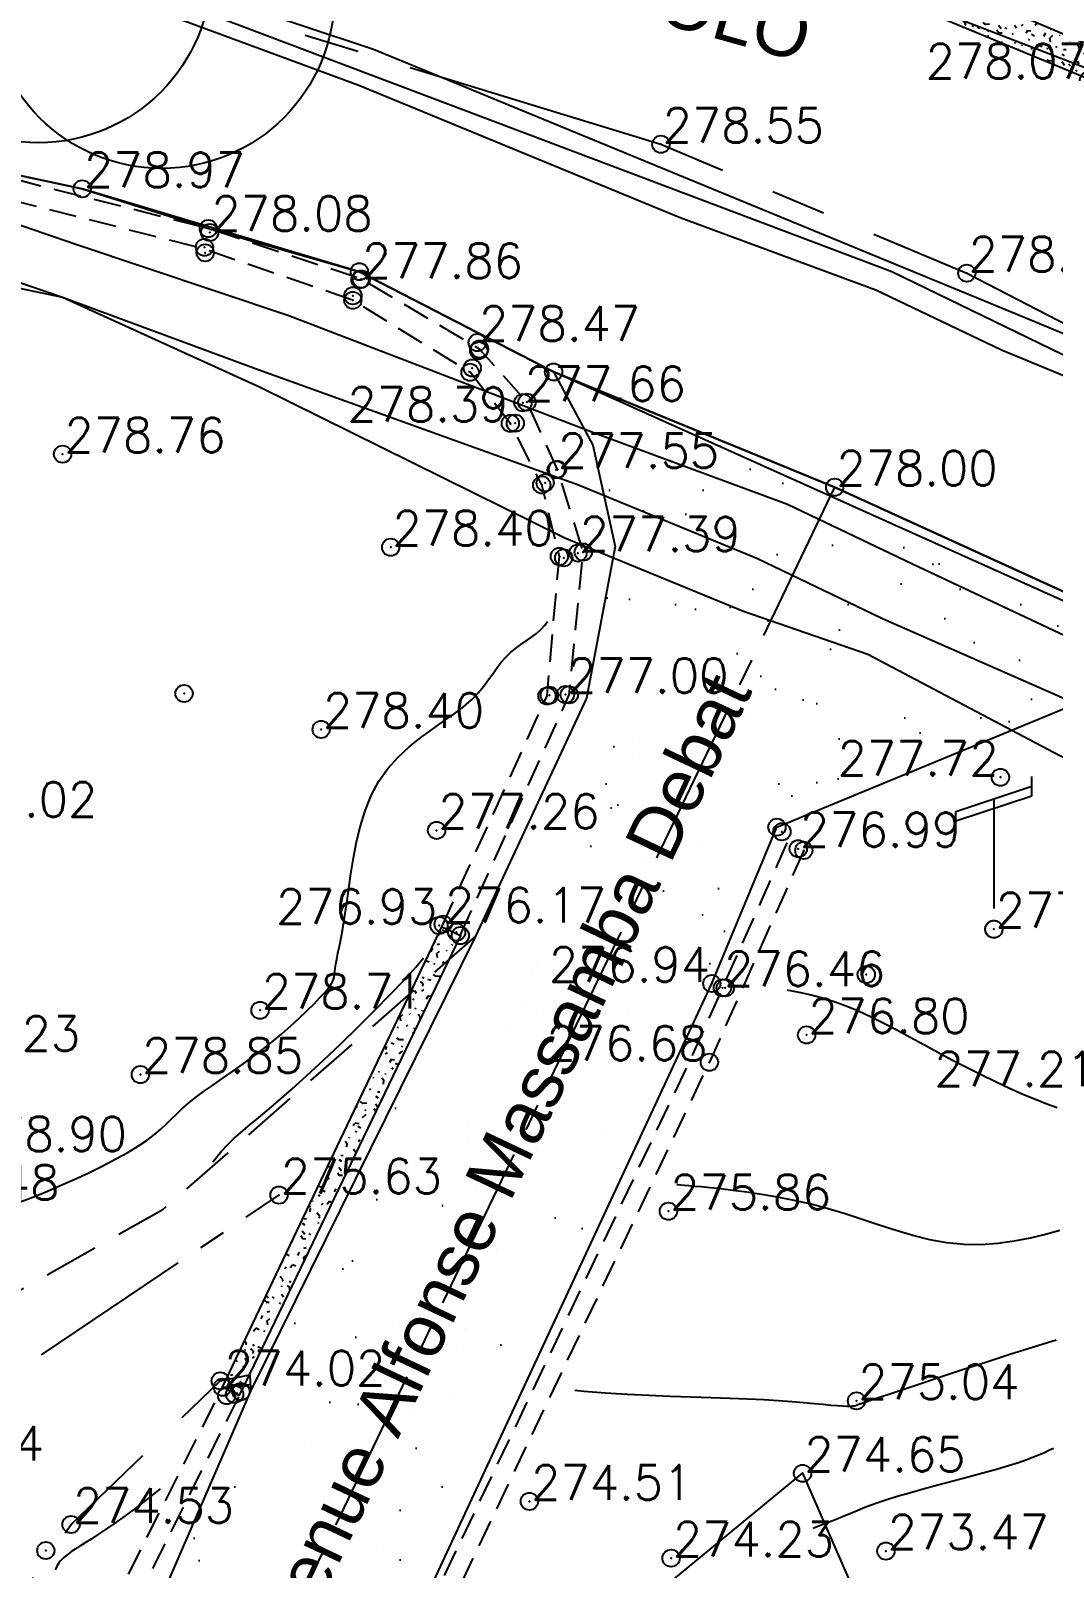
# Model space of a CAD drawing. Header units: millimetres. Extents: x 524954 to 526204, y 9523489 to 9524010.
# Drawn here: x 525200.09 to 525229.69, y 9523724.04 to 9523768.55 of the extents above; entities that cross this region are included whole.
import ezdxf
from ezdxf.enums import TextEntityAlignment as Align

# ---------------------------------------------------------------- set-up
doc = ezdxf.new("R2010")
doc.units = ezdxf.units.MM
doc.header["$PDMODE"] = 32
doc.header["$PDSIZE"] = 0.5
doc.linetypes.add('AXES2', pattern=[28.575, 19.05, -3.175, 3.175, -3.175])
doc.linetypes.add('CACHE2', pattern=[4.7625, 3.175, -1.5875])
for name, color, linetype in [('Axe_Piste', 3, 'AXES2'), ('Axe_Route_Existante', 1, 'AXES2'), ('Bord_Route_Existante', 6, 'Continuous'), ('Borde_Piste', 7, 'CACHE2'), ('Caniveau', 5, 'CACHE2'), ('Cloture', 7, 'Continuous'), ('CN_01_00', 3, 'Continuous'), ('CN_02_00', 4, 'Continuous'), ('CN_05_00', 6, 'Continuous'), ('PLUME_1', 7, 'Continuous'), ('PLUME_3', 4, 'Continuous'), ('PLUME_4', 3, 'Continuous'), ('PLUME_5', 6, 'Continuous'), ('PLUME_6', 2, 'Continuous'), ('Réseau_Electrique', 1, 'CACHE2'), ('TopoAlt', 3, 'Continuous'), ('TOPOJIS', 7, 'Continuous'), ('Toponomie', 7, 'CACHE2')]:
    doc.layers.add(name, color=color, linetype=linetype)
doc.layers.add('Bord_Route_Existante_POLY3D', color=6, linetype='Continuous', plot=False)
doc.styles.add('Simplex 1.0', font='Simplex.shx', dxfattribs={"width": 0.99, "height": 1})
doc.styles.get("Standard").update_dxf_attribs({"font": 'arial.ttf'})
doc.linetypes.add('LIMITE1', pattern='A,6.35,-2.54,[133,ltypeshp.shx,S=2.54,R=0,X=-2.54,Y=0],-2.54,25.4', length=36.83)
pattern_1 = [(124.29004622, (1.014315, 0.277555), (-15.293218087377, 22.30173716473923), [0.0905085, -31.69392165]), (176.565051177, (0.2734, 1.4903), (-1.448888739435, -0.388228567652), [0.094695, -4.64872149026]), (121.927513064, (0.17885, 1.496014), (-10.8425263371845, 17.28263934204195), [0.10269, -35.95975584045]), (126.250505507, (0.631744, 0.169275), (-4.8389203171242, 6.4679865618761), [0.1297425, -28.8400693737]), (43.4429286244, (0.21172, 0.96068), (13.6084047277852, 12.96384668075138), [0.11664, -40.82539219185]), (98.6598082541, (0.22912, 0.84592), (-0.3882285676543, 1.448888739434), [0.11607, -13.4670077072]), (43.0724869359, (0.83904, 1.70824), (16.1179536390994, 15.18919255559585), [0.0726255, -25.4273745]), (84.4439547804, (1.2538, 0.40807), (0.2842030364745, 4.7348947859612), [0.07305, -12.74295561798]), (137.905242923, (1.256676, 0.479656), (-4.0624631818282, 3.57020908299136), [0.086475, -30.28621009695]), (150, (1.2926, 0.6264), (-1.44888873943, -0.38822856765), [0.0544155, -2.06690484356]), (171.250505507, (1.131025, 1.543215), (-25.89981980446587, 3.93056409362894), [0.116805, -40.85269585125]), (60, (0.9734, 1.4876), (-0.38822856765, 1.44888873943), [0.084633, -2.03668734356]), (63.3664606634, (1.04099, 1.2846), (7.0363926348268, 14.3087098890701), [0.05142, -18.0109718682]), (49.6951535312, (1.11781, 1.03094), (11.7712874207194, 14.02450685250895), [0.067575, -23.6495074512]), (143.290163192, (0.422714, 1.609965), (-7.7366977959753, 5.69152942658283), [0.06918, -36.2419753107]), (87.2553283749, (0.785944, 0.848996), (1.60119268767716, 34.5931522410971), [0.11217, -39.2610442452]), (130.346175942, (0.79134, 0.96101), (-2.2253458747472, 2.50954891121583), [0.08988, -31.4458140624]), (130.016893478, (1.06139, 0.69732), (-2.2253458747352, 2.5095489112154), [0.13194, -24.6974780358]), (56.1859251657, (1.03597, 0.65945), (1.060660171784, 1.837117307093), [0.045405, -15.89981371905]), (78.434948823, (1.0232, 0.49226), (-0.388228567653, 1.448888739434), [0.0286695, -3.32543246625]), (146.185925166, (0.63713, 0.44636), (-1.8371173070985, 1.0606601717743), [0.090855, -15.85436371905]), (174.44395478, (0.67993, 0.61705), (-4.7348947859592, 0.2842030365075), [0.073053, -12.74295261798]), (34.7988763545, (0.392334, 0.69927), (14.38486186310108, 10.06606920187948), [0.050085, -39.8059057668]), (131.565051177, (0.5082, 1.0268), (-1.837117307086, 1.060660171782), [0.0286695, -3.32543246625]), (60, (0.6443, 1.196), (-0.38822856765, 1.44888873943), [0.0362775, -2.08504284356]), (71.309932474, (0.8487, 1.12684), (0.672431604126, 3.28600604652), [0.0308685, -5.3774584132]), (146.185925166, (0.60991, 1.45669), (-1.8371173070985, 1.0606601717743), [0.045465, -15.89975371905]), (15, (0.216, 1.2225), (-0.38822856765, 1.44888873943), [0.075, -1.425]), (161.309932474, (0.03296, 0.1739), (-3.28600604652, 0.672431604126), [0.092355, -5.3159719132]), (158.130102354, (-0.01632, 0.7048), (-5.123123353604, 1.73309177592), [0.106836, -7.393164]), (51.3843518158, (-0.178414, 0.66585), (4.63086925477394, 5.8995804889095), [0.1008255, -35.3004456636]), (151.73570459, (-0.18076, 0.988105), (-29.0056483458238, 15.52167400838734), [0.099864, -34.91798859]), (40.7099537808, (-0.21255, 1.33803), (2.5095489112126, 2.2253458747396), [0.13764, -44.81233219125]), (142.405356631, (0.18647, 0.29455), (-19.53585877371486, 14.9532679362278), [0.0915, -32.0099018385]), (60, (0.2564, 0.0833), (-0.38822856765, 1.44888873943), [0.0423165, -2.07900384355]), (168.434948823, (0.15775, 0.6497), (-1.448888739433, -0.388228567656), [0.0381525, -3.31594946625]), (182.471192291, (0.30467, 0.29967), (-7.632672264823, -0.492254098855), [0.11832, -13.71099668593]), (60, (0.0374, 1.0194), (-0.38822856765, 1.44888873943), [0.1060665, -2.01525384356])]

# ---------------------------------------------------------------- blocks, each defined once
blk = doc.blocks.new('TCPOINT M')
at = {"color": 0}
blk.add_point((0, 0), dxfattribs=at)
at = {"layer": 'TopoAlt', "style": 'Simplex 1.0', "width": 0.99}
blk.add_attdef('ALT', (0.15, 0.15), '', height=1, dxfattribs=at)
blk = doc.blocks.new('e004')
at = {"color": 0}
blk.add_line((0, 3.777478), (0, 0.25), dxfattribs=at)
for points in [[(-1.096503, 3.137365), (-1.096503, 3.412949), (1.096503, 4.142007), (1.096503, 4.417591)], [(-1.096503, 2.861781), (-1.096503, 3.137365), (1.096503, 3.866423), (1.096503, 4.142007)]]:
    blk.add_lwpolyline(points, dxfattribs=at)
blk.add_circle((0, 0), 0.25, dxfattribs=at)

msp = doc.modelspace()

# ---------------------------------------------------------------- hatches: boundary and pattern name
at = {"layer": 'Bord_Route_Existante'}
h = msp.add_hatch(dxfattribs=at)
h.set_pattern_fill('ALEA', color=8, scale=0.5, style=0)
h.set_pattern_definition([(312, (0.5, 0), (5.8688856024, 1.247470143), [0, -3.75]), (67, (-0.25, 0.433), (-5.9552769074, -0.7312160615), [0, -6.25]), (153, (-0.25, 0.433), (0.3140157387, -5.991777206), [0, -5]), (180, (-0.25, -0.433), (3, -5.19615242), [0, -5]), (74, (-2, 0), (-5.821774355, -1.4515313743), [0, -5]), (286, (-2, 0), (5.821774355, -1.4515313743), [0, -5]), (52, (1, -1.732), (-5.9416084103, 0.835038604), [0, -6.25]), (300, (1, 1.732), (5.9999999977, -1.4e-09), [0, -5]), (175, (1, 1.732), (2.5357095707, -5.4378467195), [0, -5]), (114, (0.25, 1.299), (-5.9671313697, 0.6271707807), [0, -2.5]), (248, (0.25, -1.299), (3.6939688494, -4.7280645206), [0, -3.1])])
h.paths.add_polyline_path([(525206.458, 9523729.169), (525202.714, 9523720.535), (525199.802, 9523714.653), (525196.267, 9523706.744), (525203.431, 9523703.543), (525203.876, 9523705.398), (525204.915, 9523708.694), (525208.962, 9523717.669), (525219.81, 9523740.971), (525221.696, 9523745.496), (525233.613, 9523750.417), (525215.23, 9523758.673), (525216.362, 9523756.555), (525217.008, 9523753.625), (525216.18, 9523749.234), (525212.973, 9523742.341)])
at = {"layer": 'Caniveau', "linetype": 'ByBlock', "ltscale": 0.25}
h = msp.add_hatch(dxfattribs=at)
h.set_pattern_fill('HAIE', color=256, scale=1.5, angle=15, style=0)
h.set_pattern_definition(pattern_1)
h.paths.add_polyline_path([(525221.969, 9523771.863), (525232.243, 9523767.51), (525237.635, 9523764.809), (525237.194, 9523764.043), (525231.929, 9523766.65), (525221.578, 9523770.941)])
h = msp.add_hatch(dxfattribs=at)
h.set_pattern_fill('HAIE', color=256, scale=1.5, angle=15, style=0)
h.set_pattern_definition(pattern_1)
h.paths.add_polyline_path([(525205.643, 9523729.284), (525211.995, 9523742.614), (525212.53, 9523742.359), (525206.18, 9523729.16), (525206.121, 9523729.044)])

# ---------------------------------------------------------------- linework, layer by layer
at = {"layer": 'Axe_Piste', "ltscale": 0.25, "flags": 128}
for points in [[(525223.366, 9523755.337), (525205.865, 9523718.944), (525201.811, 9523709.035), (525199.485, 9523702.914), (525197.326, 9523695.207), (525197.178, 9523686.133), (525198.69, 9523677.843)], [(525066.696, 9523724.397), (525085.951, 9523722.773), (525106.549, 9523720.679), (525125.937, 9523721.609), (525145.104, 9523722.079), (525164.844, 9523721.17), (525176.151, 9523721.612), (525180.37, 9523722.005), (525195.763, 9523727.11), (525207.279, 9523734.847)]]:
    msp.add_lwpolyline(points, dxfattribs=at)
at = {"layer": 'Axe_Route_Existante', "ltscale": 0.5, "flags": 128}
msp.add_lwpolyline([(524973.101, 9523802.49), (525007.26, 9523792.779), (525027.54, 9523787.364), (525056.127, 9523779.755), (525082.674, 9523773.102), (525107.546, 9523770.048), (525120.684, 9523770.139), (525151.777, 9523772.648), (525176.899, 9523773.894), (525199.324, 9523771.095), (525218.337, 9523765.264), (525227.192, 9523761.534), (525233.843, 9523758.094), (525246.468, 9523751.167), (525256.506, 9523745.531), (525267.014, 9523739.694), (525277.691, 9523733.704), (525288.849, 9523727.299), (525294.632, 9523724.022), (525301.927, 9523719.966), (525310.691, 9523715.333), (525328.32, 9523705.784), (525328.32, 9523705.784), (525337.316, 9523700.691), (525351.138, 9523692.703), (525363.696, 9523685.45), (525368.801, 9523682.627), (525375.475, 9523679.109), (525390.225, 9523670.468), (525400.9, 9523665.019), (525419.619, 9523658.456), (525435.368, 9523656.046), (525454.334, 9523656.625), (525476.288, 9523660.734), (525488.784, 9523664.768), (525501.859, 9523668.012), (525521.809, 9523675.315), (525541.116, 9523687.802), (525552.62, 9523697.708), (525562.351, 9523710.18), (525568.681, 9523722.572), (525575.059, 9523738.704), (525576.995, 9523751.051), (525577.798, 9523776.069), (525576.166, 9523799.52), (525574.181, 9523815.429), (525572.049, 9523834.204), (525569.92, 9523851.041), (525567.326, 9523868.19), (525565.579, 9523885.379), (525563.689, 9523903.219), (525561.356, 9523920.701), (525558.839, 9523938.161)], dxfattribs=at)
at = {"layer": 'Bord_Route_Existante', "flags": 128}
msp.add_lwpolyline([(525286.283, 9523724.592), (525277.74, 9523728.73), (525253.667, 9523741.25), (525253.096, 9523741.492), (525244.526, 9523744.675), (525233.71, 9523750.617), (525223.366, 9523755.337), (525215.23, 9523758.673), (525209.606, 9523761.576), (525201.582, 9523763.975), (525193.808, 9523765.63), (525185.186, 9523766.761), (525176.444, 9523767.315)], dxfattribs=at)
msp.add_lwpolyline([(525206.458, 9523729.169), (525202.714, 9523720.535), (525199.802, 9523714.653), (525196.267, 9523706.744), (525203.431, 9523703.543), (525203.876, 9523705.398), (525204.915, 9523708.694), (525208.962, 9523717.669), (525219.81, 9523740.971), (525221.696, 9523745.496), (525233.613, 9523750.417), (525215.23, 9523758.673), (525216.362, 9523756.555), (525217.008, 9523753.625), (525216.18, 9523749.234), (525212.973, 9523742.341)], close=True, dxfattribs=at)
at = {"layer": 'Bord_Route_Existante_POLY3D'}
msp.add_polyline3d([(525125.167, 9523764.211, 281.6), (525144.506, 9523765.617, 280.96), (525155.934, 9523766.66, 280.57), (525166.063, 9523767.401, 280.21), (525176.444, 9523767.315, 279.84), (525180.8, 9523767.044, 279.62), (525185.186, 9523766.761, 279.51), (525193.808, 9523765.63, 279.25), (525201.582, 9523763.975, 278.97), (525205.234, 9523762.825, 278.77), (525209.606, 9523761.576, 278.65), (525215.23, 9523758.673, 278.32), (525223.366, 9523755.337, 278), (525233.71, 9523750.617, 277.72), (525244.526, 9523744.675, 277.44), (525253.096, 9523741.492, 277.25), (525253.667, 9523741.25, 277.24), (525277.74, 9523728.73, 276.85), (525286.283, 9523724.592, 276.77)], dxfattribs=at)
msp.add_polyline3d([(525206.458, 9523729.169, 0), (525202.714, 9523720.535, 272.86), (525199.802, 9523714.653, 271.79), (525198.024, 9523710.625, 271.22), (525196.267, 9523706.744, 0), (525203.431, 9523703.543, 0), (525203.876, 9523705.398, 270.94), (525204.915, 9523708.694, 271.29), (525208.962, 9523717.669, 272.8), (525219.81, 9523740.971, 276.94), (525221.696, 9523745.496, 277.25), (525233.613, 9523750.417, 277.8), (525215.23, 9523758.673, 278.32), (525216.362, 9523756.555, 0), (525217.008, 9523753.625, 0), (525216.18, 9523749.234, 0), (525212.973, 9523742.341, 0)], close=True, dxfattribs=at)
at = {"layer": 'Borde_Piste', "ltscale": 0.5, "flags": 128}
for points in [[(525212.973, 9523742.341), (525203.898, 9523734.41), (525194.217, 9523728.943), (525187.982, 9523726.885), (525179.245, 9523725.54), (525165.092, 9523724.478), (525145.1, 9523724.771), (525125.872, 9523724.052), (525107.126, 9523723.919), (525086.665, 9523725.819), (525067.313, 9523726.621)], [(525205.578, 9523729.469), (525206.434, 9523729.645), (525206.454, 9523729.252)]]:
    msp.add_lwpolyline(points, dxfattribs=at)
at = {"layer": 'Borde_Piste', "flags": 128}
msp.add_lwpolyline([(525186.227, 9523700.694), (525189.027, 9523705.074), (525191.599, 9523709.765), (525194.644, 9523714.938), (525197.803, 9523720.458), (525201.261, 9523725.312), (525205.578, 9523729.469)], dxfattribs=at)
at = {"layer": 'Caniveau', "ltscale": 0.25, "flags": 128}
for points in [[(525212.523, 9523742.362), (525215.682, 9523749.328), (525216.089, 9523753.459), (525215.342, 9523755.852), (525214.458, 9523757.799), (525213.085, 9523759.336), (525209.663, 9523761.362), (525205.234, 9523762.825), (525198.525, 9523764.528), (525180.8, 9523767.044), (525180.8, 9523767.044), (525161.56, 9523766.927), (525152.174, 9523766.206), (525142.387, 9523765.292), (525123.561, 9523764.031), (525123.01, 9523764), (525096.766, 9523764.91), (525078.02, 9523767.878), (525060.334, 9523772.269), (525053.844, 9523774.11), (525040.68, 9523777.734), (525026.599, 9523781.449), (525022.238, 9523782.572), (525005.16, 9523787.075), (524971.887, 9523797.649)], [(525211.995, 9523742.614), (525215.039, 9523749.294), (525215.396, 9523753.333), (525214.887, 9523755.405), (525213.976, 9523757.187), (525212.811, 9523758.664), (525209.418, 9523760.747), (525205.065, 9523762.245), (525198.408, 9523763.935), (525180.739, 9523766.443), (525180.739, 9523766.443), (525161.591, 9523766.325), (525152.225, 9523765.605), (525142.435, 9523764.691), (525123.599, 9523763.429), (525123.017, 9523763.396), (525096.708, 9523764.308), (525077.9, 9523767.286), (525060.179, 9523771.686), (525053.682, 9523773.529), (525040.523, 9523777.152), (525026.447, 9523780.866), (525022.086, 9523781.988), (525004.992, 9523786.496), (524971.704, 9523797.075)], [(525221.986, 9523745.041), (525219.255, 9523738.914), (525208.931, 9523717.27), (525203.944, 9523705.52), (525202.828, 9523698.319), (525203.581, 9523689.156), (525204.373, 9523684.961), (525205.034, 9523683.01)], [(525222.473, 9523744.824), (525219.739, 9523738.691), (525209.417, 9523717.051), (525204.461, 9523705.373), (525203.364, 9523698.3), (525204.11, 9523689.228), (525204.897, 9523685.06), (525205.516, 9523683.168)], [(525188.188, 9523682.701), (525190.531, 9523696.537), (525194.432, 9523704.847), (525199.102, 9523714.934), (525201.933, 9523721.899), (525205.634, 9523729.266)], [(525206.103, 9523729.007), (525202.386, 9523721.584), (525199.802, 9523714.653), (525195.15, 9523704.594), (525191.357, 9523696.2), (525188.824, 9523682.262)]]:
    msp.add_lwpolyline(points, dxfattribs=at)
at = {"layer": 'Caniveau', "linetype": 'ByBlock', "ltscale": 0.25, "flags": 128}
msp.add_lwpolyline([(525221.969, 9523771.863), (525232.243, 9523767.51), (525237.635, 9523764.809), (525237.194, 9523764.043), (525231.929, 9523766.65), (525221.578, 9523770.941)], close=True, dxfattribs=at)
msp.add_lwpolyline([(525205.643, 9523729.284), (525211.995, 9523742.614), (525212.53, 9523742.359), (525206.18, 9523729.16), (525206.121, 9523729.044), (525205.643, 9523729.284)], dxfattribs=at)
at = {"layer": 'Cloture', "linetype": 'LIMITE1', "ltscale": 0.1, "flags": 128}
msp.add_lwpolyline([(525214.892, 9523697.749), (525206.84, 9523702.347), (525207.543, 9523706.164), (525210.801, 9523716.757), (525212.086, 9523718.273), (525222.437, 9523726.793), (525228.28, 9523713.414)], dxfattribs=at)
at = {"layer": 'CN_01_00', "elevation": 277, "flags": 128}
for points in [[(525205.367, 9523735.806), (525205.448, 9523735.913), (525205.614, 9523736.115), (525205.784, 9523736.3), (525205.965, 9523736.474), (525206.163, 9523736.65), (525206.385, 9523736.837), (525206.638, 9523737.046), (525206.929, 9523737.287), (525207.263, 9523737.572), (525207.649, 9523737.91), (525208.087, 9523738.308), (525208.565, 9523738.753), (525209.065, 9523739.228), (525209.567, 9523739.715), (525210.054, 9523740.198), (525210.508, 9523740.659), (525210.911, 9523741.082), (525211.244, 9523741.449), (525211.466, 9523741.713)], [(525221.995, 9523740.784), (525222.079, 9523740.77), (525222.374, 9523740.713), (525222.686, 9523740.642), (525223.013, 9523740.556), (525223.353, 9523740.451), (525223.702, 9523740.325), (525224.058, 9523740.177), (525224.421, 9523740.009), (525224.791, 9523739.825), (525225.169, 9523739.626), (525225.554, 9523739.417), (525225.948, 9523739.202), (525226.35, 9523738.982), (525226.762, 9523738.762), (525227.182, 9523738.545), (525227.604, 9523738.334), (525228.022, 9523738.133), (525228.429, 9523737.944), (525228.818, 9523737.772), (525229.182, 9523737.619), (525229.513, 9523737.489), (525229.806, 9523737.385)]]:
    msp.add_lwpolyline(points, dxfattribs=at)
at = {"layer": 'CN_02_00', "flags": 128}
for points, elevation in [([(525199.725, 9523734.628), (525200.106, 9523734.772), (525200.51, 9523734.933), (525200.928, 9523735.111), (525201.352, 9523735.299), (525201.77, 9523735.495), (525202.175, 9523735.694), (525202.556, 9523735.892), (525202.904, 9523736.084), (525203.208, 9523736.268), (525203.464, 9523736.44), (525203.677, 9523736.602), (525203.858, 9523736.756), (525204.018, 9523736.905), (525204.168, 9523737.052), (525204.317, 9523737.199), (525204.475, 9523737.349), (525204.655, 9523737.505), (525204.862, 9523737.668), (525205.096, 9523737.841), (525205.352, 9523738.021), (525205.624, 9523738.21), (525205.909, 9523738.408), (525206.202, 9523738.614), (525206.497, 9523738.828), (525206.791, 9523739.05), (525207.079, 9523739.28), (525207.357, 9523739.513), (525207.622, 9523739.745), (525207.868, 9523739.971), (525208.094, 9523740.186), (525208.294, 9523740.384), (525208.466, 9523740.563), (525208.605, 9523740.715), (525208.709, 9523740.839), (525208.782, 9523740.94), (525208.831, 9523741.023), (525208.86, 9523741.096), (525208.876, 9523741.165), (525208.885, 9523741.236), (525208.892, 9523741.317), (525208.903, 9523741.414), (525208.923, 9523741.532), (525208.951, 9523741.676), (525208.987, 9523741.848), (525209.029, 9523742.052), (525209.076, 9523742.29), (525209.127, 9523742.566), (525209.18, 9523742.883), (525209.234, 9523743.243), (525209.29, 9523743.647), (525209.352, 9523744.087), (525209.425, 9523744.55), (525209.515, 9523745.026), (525209.629, 9523745.503), (525209.773, 9523745.969), (525209.95, 9523746.414), (525210.169, 9523746.826), (525210.431, 9523747.195), (525210.729, 9523747.526), (525211.05, 9523747.823), (525211.384, 9523748.091), (525211.719, 9523748.336), (525212.045, 9523748.562), (525212.348, 9523748.776), (525212.619, 9523748.983), (525212.85, 9523749.187), (525213.043, 9523749.387), (525213.207, 9523749.581), (525213.349, 9523749.769), (525213.476, 9523749.948), (525213.596, 9523750.118), (525213.715, 9523750.275), (525213.842, 9523750.42), (525213.981, 9523750.55), (525214.129, 9523750.669), (525214.284, 9523750.781), (525214.439, 9523750.888), (525214.59, 9523750.994), (525214.733, 9523751.104), (525214.864, 9523751.219), (525214.978, 9523751.345), (525215.05, 9523751.45)], 278), ([(525229.889, 9523733.824), (525229.472, 9523733.71), (525229.029, 9523733.604), (525228.565, 9523733.512), (525228.086, 9523733.445), (525227.597, 9523733.409), (525227.105, 9523733.413), (525226.613, 9523733.464), (525226.123, 9523733.554), (525225.634, 9523733.675), (525225.145, 9523733.819), (525224.656, 9523733.978), (525224.166, 9523734.141), (525223.674, 9523734.302), (525223.179, 9523734.451), (525222.683, 9523734.581), (525222.192, 9523734.693), (525221.713, 9523734.787), (525221.253, 9523734.866), (525220.821, 9523734.931), (525220.423, 9523734.983), (525220.067, 9523735.024), (525219.761, 9523735.057), (525219.51, 9523735.081), (525219.308, 9523735.099), (525219.146, 9523735.113), (525219.017, 9523735.125), (525218.911, 9523735.135), (525218.82, 9523735.146), (525218.8, 9523735.15)], 276), ([(525229.699, 9523727.508), (525229.571, 9523727.449), (525229.439, 9523727.388), (525229.294, 9523727.325), (525229.127, 9523727.256), (525228.928, 9523727.182), (525228.688, 9523727.1), (525228.397, 9523727.009), (525228.05, 9523726.908), (525227.658, 9523726.799), (525227.235, 9523726.684), (525226.796, 9523726.567), (525226.356, 9523726.449), (525225.93, 9523726.333), (525225.531, 9523726.223), (525225.175, 9523726.12), (525224.873, 9523726.026), (525224.615, 9523725.94), (525224.392, 9523725.859), (525224.19, 9523725.781), (525223.997, 9523725.702), (525223.802, 9523725.62), (525223.593, 9523725.533), (525223.357, 9523725.437), (525223.086, 9523725.331), (525222.787, 9523725.214), (525222.743, 9523725.197)], 274), ([(525203.837, 9523726.339), (525203.792, 9523726.302), (525203.467, 9523726.042), (525203.14, 9523725.793), (525202.821, 9523725.56), (525202.522, 9523725.349), (525202.252, 9523725.163), (525202.022, 9523725.008), (525201.839, 9523724.887), (525201.698, 9523724.796), (525201.593, 9523724.73), (525201.515, 9523724.682), (525201.458, 9523724.648), (525201.413, 9523724.622), (525201.375, 9523724.599), (525201.334, 9523724.573), (525201.285, 9523724.54), (525201.23, 9523724.5), (525201.171, 9523724.454), (525201.11, 9523724.405), (525201.05, 9523724.354), (525200.995, 9523724.301), (525200.945, 9523724.25), (525200.905, 9523724.2), (525200.875, 9523724.154), (525200.851, 9523724.107), (525200.828, 9523724.058), (525200.8, 9523724.001)], 274)]:
    msp.add_lwpolyline(points, dxfattribs=dict(at, elevation=elevation))
at = {"layer": 'CN_05_00', "elevation": 275, "flags": 128}
msp.add_lwpolyline([(525229.782, 9523730.651), (525229.124, 9523730.446), (525228.437, 9523730.228), (525227.745, 9523730.005), (525227.069, 9523729.784), (525226.433, 9523729.574), (525225.86, 9523729.384), (525225.373, 9523729.222), (525224.988, 9523729.093), (525224.698, 9523728.996), (525224.488, 9523728.926), (525224.345, 9523728.877), (525224.256, 9523728.847), (525224.205, 9523728.83), (525224.18, 9523728.822), (525224.167, 9523728.817), (525224.154, 9523728.814), (525224.138, 9523728.809), (525224.121, 9523728.804), (525224.102, 9523728.799), (525224.082, 9523728.792), (525224.061, 9523728.785), (525224.04, 9523728.778), (525224.018, 9523728.769), (525223.995, 9523728.759), (525223.967, 9523728.75), (525223.93, 9523728.741), (525223.88, 9523728.734), (525223.81, 9523728.73), (525223.718, 9523728.73), (525223.599, 9523728.734), (525223.447, 9523728.744), (525223.26, 9523728.76), (525223.035, 9523728.781), (525222.771, 9523728.806), (525222.469, 9523728.834), (525222.126, 9523728.863), (525221.742, 9523728.891), (525221.316, 9523728.918), (525220.847, 9523728.942), (525220.336, 9523728.962), (525219.788, 9523728.981), (525219.21, 9523728.999), (525218.608, 9523729.019), (525217.99, 9523729.043), (525217.362, 9523729.073), (525216.732, 9523729.112), (525216.105, 9523729.16), (525215.84, 9523729.186)], dxfattribs=at)
at = {"layer": 'PLUME_1'}
msp.add_lwpolyline([(525200.32, 9523770.31), (525203.883, 9523769.567), (525225.021, 9523761.585), (525244.771, 9523751.997), (525251.046, 9523748.445), (525396.484, 9523665.312), (525416.271, 9523655.226), (525436.946, 9523646.708), (525458.473, 9523640.258), (525480.389, 9523635.341)], dxfattribs=at)
for centre in [(525200.32, 9523770.31), (525203.883, 9523769.567)]:
    msp.add_circle(centre, 5, dxfattribs=at)
at = {"layer": 'PLUME_3'}
for points in [[(525350.916, 9523692.066), (525342.038, 9523696.932), (525333.659, 9523701.835), (525324.781, 9523706.702), (525315.867, 9523712.067), (525307.487, 9523716.97), (525298.61, 9523721.837), (525290.23, 9523726.74), (525281.353, 9523731.606), (525272.475, 9523736.473), (525264.059, 9523741.875), (525255.181, 9523746.741), (525251.509, 9523748.98), (525246.802, 9523751.644), (525237.961, 9523756.012), (525231.722, 9523759.066), (525228.621, 9523760.344), (525219.317, 9523764.177), (525211.047, 9523767.584), (525210.013, 9523768.009), (525203.847, 9523770.066), (525200.284, 9523770.809)], [(525200.356, 9523769.811), (525203.92, 9523769.069), (525209.587, 9523766.976), (525218.891, 9523763.143), (525224.558, 9523761.05), (525228.195, 9523759.31), (525237.498, 9523755.477), (525244.807, 9523751.499), (525246.376, 9523750.61), (525251.083, 9523747.946), (525254.755, 9523745.707), (525263.633, 9523740.841), (525272.012, 9523735.938), (525280.89, 9523731.071), (525289.306, 9523725.67), (525298.184, 9523720.803), (525307.062, 9523715.936), (525315.441, 9523711.033), (525324.319, 9523706.167), (525332.698, 9523701.264), (525341.612, 9523695.898), (525350.49, 9523691.032), (525358.869, 9523686.129)]]:
    msp.add_lwpolyline(points, dxfattribs=at)
at = {"layer": 'PLUME_4'}
msp.add_lwpolyline([(525197.448, 9523761.578), (525201.012, 9523760.835), (525206.715, 9523758.243), (525215.557, 9523753.876), (525220.726, 9523751.746), (525224.325, 9523750.505), (525232.668, 9523746.101), (525239.551, 9523741.088), (525240.585, 9523740.663), (525244.829, 9523737.463), (525248.502, 9523735.224), (525256.954, 9523729.324), (525264.907, 9523723.387), (525272.009, 9523715.383), (525283.551, 9523715.223), (525291.967, 9523709.821), (525301.27, 9523705.988), (525310.112, 9523701.62), (525319.416, 9523697.788), (525327.405, 9523691.352), (525335.784, 9523686.449), (525344.699, 9523681.084), (525351.727, 9523674.077)], dxfattribs=at)
msp.add_lwpolyline([(525197.448, 9523761.578), (525201.012, 9523760.835), (525206.715, 9523758.243), (525215.557, 9523753.876), (525220.726, 9523751.746), (525224.325, 9523750.505), (525232.668, 9523746.101), (525239.551, 9523741.088), (525240.585, 9523740.663), (525244.829, 9523737.463), (525248.502, 9523735.224), (525256.954, 9523729.324), (525264.907, 9523723.387), (525272.009, 9523715.383), (525283.551, 9523715.223), (525291.967, 9523709.821), (525301.27, 9523705.988), (525310.112, 9523701.62), (525319.416, 9523697.788), (525327.405, 9523691.352), (525335.784, 9523686.449), (525344.699, 9523681.084), (525351.727, 9523674.077)], dxfattribs=at)
at = {"layer": 'PLUME_5'}
for points in [[(525354.505, 9523697.842), (525345.59, 9523703.207), (525336.713, 9523708.074), (525328.333, 9523712.977), (525319.456, 9523717.844), (525311.076, 9523722.747), (525302.162, 9523728.112), (525293.284, 9523732.979), (525284.905, 9523737.882), (525276.027, 9523742.748), (525267.648, 9523747.651), (525258.77, 9523752.518), (525255.098, 9523754.756), (525249.856, 9523757.883), (525241.015, 9523762.251), (525234.277, 9523765.269), (525231.638, 9523767.081), (525221.836, 9523770.878), (525213.067, 9523774.248), (525212.532, 9523774.711), (525206.402, 9523776.269), (525202.802, 9523777.51)], [(525197.801, 9523763.609), (525201.401, 9523762.368), (525207.567, 9523760.311), (525216.336, 9523756.94), (525222.003, 9523754.847), (525225.639, 9523753.108), (525233.946, 9523749.202), (525241.255, 9523745.223), (525242.824, 9523744.335), (525247.494, 9523742.169), (525251.166, 9523739.931), (525260.081, 9523734.566), (525268.46, 9523729.663), (525277.338, 9523724.796), (525286.216, 9523719.929), (525294.595, 9523715.026), (525303.509, 9523709.661), (525311.888, 9523704.758), (525320.766, 9523699.891), (525329.644, 9523695.025), (525338.023, 9523690.122), (525346.901, 9523685.255), (525355.316, 9523679.853)]]:
    msp.add_lwpolyline(points, dxfattribs=at)
at = {"layer": 'PLUME_6'}
msp.add_lwpolyline([(525197.412, 9523762.076), (525201.012, 9523760.835), (525206.679, 9523758.742), (525215.946, 9523755.408), (525221.115, 9523753.279), (525224.751, 9523751.539), (525233.556, 9523747.669), (525240.829, 9523744.19), (525241.899, 9523743.265), (525246.606, 9523740.601), (525250.777, 9523738.398), (525259.156, 9523733.495), (525268.034, 9523728.629), (525276.413, 9523723.726), (525285.327, 9523718.361), (525294.205, 9523713.494), (525302.584, 9523708.591), (525311.462, 9523703.724), (525319.841, 9523698.821), (525328.756, 9523693.456), (525337.135, 9523688.553), (525346.013, 9523683.686), (525354.891, 9523678.82)], dxfattribs=at)

# ---------------------------------------------------------------- block references
at = {"layer": 'Réseau_Electrique'}
msp.add_blockref('e004', (525227.975, 9523742.542), dxfattribs=at)
at = {"layer": 'TOPOJIS'}
ref = msp.add_blockref('TCPOINT M', (525230.717, 9523767.118, 278.07), dxfattribs=at)
ref.add_attrib('ALT', '278.07', dxfattribs={"layer": 'TopoAlt', "height": 1, "style": 'Simplex 1.0', "width": 0.99}).set_placement((525230.667, 9523767.168, 278.07), align=Align.RIGHT)
ref = msp.add_blockref('TCPOINT M', (525218.337, 9523765.264, 278.55), dxfattribs=at)
ref.add_attrib('ALT', '278.55', (525218.387, 9523765.314, 278.55), dxfattribs={"layer": 'TopoAlt', "height": 1, "style": 'Simplex 1.0', "width": 0.99})
ref = msp.add_blockref('TCPOINT M', (525201.582, 9523763.975, 278.97), dxfattribs=at)
ref.add_attrib('ALT', '278.97', (525201.632, 9523764.025, 278.97), dxfattribs={"layer": 'TopoAlt', "height": 1, "style": 'Simplex 1.0', "width": 0.99})
ref = msp.add_blockref('TCPOINT M', (525205.273, 9523762.71, 278.08), dxfattribs=at)
ref.add_attrib('ALT', '278.08', (525205.323, 9523762.76, 278.08), dxfattribs={"layer": 'TopoAlt', "height": 1, "style": 'Simplex 1.0', "width": 0.99})
for p in [(525205.234, 9523762.825, 278.77), (525205.122, 9523762.282, 278.09), (525205.143, 9523762.123, 278.8), (525209.606, 9523761.576, 278.65), (525209.663, 9523761.362, 278.58), (525209.418, 9523760.747, 278.61), (525209.42, 9523760.879, 277.88), (525213.063, 9523759.291, 277.74), (525213.085, 9523759.336, 278.42), (525212.876, 9523758.788, 277.72), (525212.811, 9523758.664, 278.42), (525215.23, 9523758.673, 278.32), (525214.458, 9523757.799, 278.37), (525214.121, 9523757.191, 277.66), (525215.342, 9523755.852, 278.28), (525214.887, 9523755.405, 278.28), (525214.985, 9523755.466, 277.57), (525216.089, 9523753.459, 278.18), (525215.396, 9523753.333, 278.19), (525215.522, 9523753.294, 277.38), (525204.532, 9523749.366, 278.58), (525215.039, 9523749.294, 277.83), (525215.108, 9523749.315, 277.01), (525215.682, 9523749.328, 277.82), (525221.696, 9523745.496, 277.25), (525221.839, 9523745.363, 277.01), (525222.473, 9523744.824, 277.55), (525212.423, 9523742.459, 276.16), (525212.53, 9523742.359, 276.89), (525224.282, 9523741.23, 277.12), (525220.199, 9523740.845, 276.97), (525205.578, 9523729.469, 274.94), (525205.764, 9523729.04, 274.93), (525205.994, 9523729.08, 274.05), (525206.18, 9523729.16, 274.88), (525200.528, 9523724.558, 274.4)]:
    msp.add_blockref('TCPOINT M', p, dxfattribs=at)
ref = msp.add_blockref('TCPOINT M', (525227.192, 9523761.534, 278.25), dxfattribs=at)
ref.add_attrib('ALT', '278.25', (525227.242, 9523761.584, 278.25), dxfattribs={"layer": 'TopoAlt', "height": 1, "style": 'Simplex 1.0', "width": 0.99})
ref = msp.add_blockref('TCPOINT M', (525209.627, 9523761.343, 277.86), dxfattribs=at)
ref.add_attrib('ALT', '277.86', (525209.677, 9523761.393, 277.86), dxfattribs={"layer": 'TopoAlt', "height": 1, "style": 'Simplex 1.0', "width": 0.99})
ref = msp.add_blockref('TCPOINT M', (525213.018, 9523759.524, 278.47), dxfattribs=at)
ref.add_attrib('ALT', '278.47', (525213.068, 9523759.574, 278.47), dxfattribs={"layer": 'TopoAlt', "height": 1, "style": 'Simplex 1.0', "width": 0.99})
ref = msp.add_blockref('TCPOINT M', (525214.34, 9523757.783, 277.66), dxfattribs=at)
ref.add_attrib('ALT', '277.66', (525214.39, 9523757.833, 277.66), dxfattribs={"layer": 'TopoAlt', "height": 1, "style": 'Simplex 1.0', "width": 0.99})
ref = msp.add_blockref('TCPOINT M', (525213.976, 9523757.187, 278.39), dxfattribs=at)
ref.add_attrib('ALT', '278.39', dxfattribs={"layer": 'TopoAlt', "height": 1, "style": 'Simplex 1.0', "width": 0.99}).set_placement((525213.926, 9523757.237, 278.39), align=Align.RIGHT)
ref = msp.add_blockref('TCPOINT M', (525201.015, 9523756.295, 278.76), dxfattribs=at)
ref.add_attrib('ALT', '278.76', (525201.065, 9523756.345, 278.76), dxfattribs={"layer": 'TopoAlt', "height": 1, "style": 'Simplex 1.0', "width": 0.99})
ref = msp.add_blockref('TCPOINT M', (525215.304, 9523755.845, 277.55), dxfattribs=at)
ref.add_attrib('ALT', '277.55', (525215.354, 9523755.895, 277.55), dxfattribs={"layer": 'TopoAlt', "height": 1, "style": 'Simplex 1.0', "width": 0.99})
ref = msp.add_blockref('TCPOINT M', (525223.366, 9523755.337, 278), dxfattribs=at)
ref.add_attrib('ALT', '278.00', (525223.416, 9523755.387, 278), dxfattribs={"layer": 'TopoAlt', "height": 1, "style": 'Simplex 1.0', "width": 0.99})
ref = msp.add_blockref('TCPOINT M', (525210.513, 9523753.6, 278.4), dxfattribs=at)
ref.add_attrib('ALT', '278.40', (525210.563, 9523753.65, 278.4), dxfattribs={"layer": 'TopoAlt', "height": 1, "style": 'Simplex 1.0', "width": 0.99})
ref = msp.add_blockref('TCPOINT M', (525215.933, 9523753.432, 277.39), dxfattribs=at)
ref.add_attrib('ALT', '277.39', (525215.983, 9523753.482, 277.39), dxfattribs={"layer": 'TopoAlt', "height": 1, "style": 'Simplex 1.0', "width": 0.99})
ref = msp.add_blockref('TCPOINT M', (525215.573, 9523749.334, 277), dxfattribs=at)
ref.add_attrib('ALT', '277.00', (525215.623, 9523749.384, 277), dxfattribs={"layer": 'TopoAlt', "height": 1, "style": 'Simplex 1.0', "width": 0.99})
ref = msp.add_blockref('TCPOINT M', (525208.5, 9523748.326, 278.4), dxfattribs=at)
ref.add_attrib('ALT', '278.40', (525208.55, 9523748.376, 278.4), dxfattribs={"layer": 'TopoAlt', "height": 1, "style": 'Simplex 1.0', "width": 0.99})
ref = msp.add_blockref('TCPOINT M', (525228.165, 9523746.94, 277.72), dxfattribs=at)
ref.add_attrib('ALT', '277.72', dxfattribs={"layer": 'TopoAlt', "height": 1, "style": 'Simplex 1.0', "width": 0.99}).set_placement((525228.115, 9523746.99, 277.72), align=Align.RIGHT)
ref = msp.add_blockref('TCPOINT M', (525197.301, 9523745.75, 279.02), dxfattribs=at)
ref.add_attrib('ALT', '279.02', (525197.351, 9523745.8, 279.02), dxfattribs={"layer": 'TopoAlt', "height": 1, "style": 'Simplex 1.0', "width": 0.99})
ref = msp.add_blockref('TCPOINT M', (525211.842, 9523745.404, 277.26), dxfattribs=at)
ref.add_attrib('ALT', '277.26', (525211.892, 9523745.454, 277.26), dxfattribs={"layer": 'TopoAlt', "height": 1, "style": 'Simplex 1.0', "width": 0.99})
ref = msp.add_blockref('TCPOINT M', (525222.312, 9523744.874, 276.99), dxfattribs=at)
ref.add_attrib('ALT', '276.99', (525222.362, 9523744.924, 276.99), dxfattribs={"layer": 'TopoAlt', "height": 1, "style": 'Simplex 1.0', "width": 0.99})
ref = msp.add_blockref('TCPOINT M', (525211.912, 9523742.651, 276.93), dxfattribs=at)
ref.add_attrib('ALT', '276.93', dxfattribs={"layer": 'TopoAlt', "height": 1, "style": 'Simplex 1.0', "width": 0.99}).set_placement((525211.862, 9523742.701, 276.93), align=Align.RIGHT)
ref = msp.add_blockref('TCPOINT M', (525212.032, 9523742.69, 276.17), dxfattribs=at)
ref.add_attrib('ALT', '276.17', (525212.082, 9523742.74, 276.17), dxfattribs={"layer": 'TopoAlt', "height": 1, "style": 'Simplex 1.0', "width": 0.99})
ref = msp.add_blockref('TCPOINT M', (525227.975, 9523742.542, 277.59), dxfattribs=at)
ref.add_attrib('ALT', '277.59', (525228.025, 9523742.592, 277.59), dxfattribs={"layer": 'TopoAlt', "height": 1, "style": 'Simplex 1.0', "width": 0.99})
ref = msp.add_blockref('TCPOINT M', (525219.81, 9523740.971, 276.94), dxfattribs=at)
ref.add_attrib('ALT', '276.94', dxfattribs={"layer": 'TopoAlt', "height": 1, "style": 'Simplex 1.0', "width": 0.99}).set_placement((525219.76, 9523741.021, 276.94), align=Align.RIGHT)
ref = msp.add_blockref('TCPOINT M', (525220.116, 9523740.846, 276.46), dxfattribs=at)
ref.add_attrib('ALT', '276.46', (525220.166, 9523740.896, 276.46), dxfattribs={"layer": 'TopoAlt', "height": 1, "style": 'Simplex 1.0', "width": 0.99})
ref = msp.add_blockref('TCPOINT M', (525206.731, 9523740.195, 278.71), dxfattribs=at)
ref.add_attrib('ALT', '278.71', (525206.781, 9523740.245, 278.71), dxfattribs={"layer": 'TopoAlt', "height": 1, "style": 'Simplex 1.0', "width": 0.99})
ref = msp.add_blockref('TCPOINT M', (525222.555, 9523739.482, 276.8), dxfattribs=at)
ref.add_attrib('ALT', '276.80', (525222.605, 9523739.532, 276.8), dxfattribs={"layer": 'TopoAlt', "height": 1, "style": 'Simplex 1.0', "width": 0.99})
ref = msp.add_blockref('TCPOINT M', (525196.808, 9523738.973, 279.23), dxfattribs=at)
ref.add_attrib('ALT', '279.23', (525196.858, 9523739.023, 279.23), dxfattribs={"layer": 'TopoAlt', "height": 1, "style": 'Simplex 1.0', "width": 0.99})
ref = msp.add_blockref('TCPOINT M', (525203.267, 9523738.335, 278.85), dxfattribs=at)
ref.add_attrib('ALT', '278.85', (525203.317, 9523738.385, 278.85), dxfattribs={"layer": 'TopoAlt', "height": 1, "style": 'Simplex 1.0', "width": 0.99})
ref = msp.add_blockref('TCPOINT M', (525219.739, 9523738.691, 276.68), dxfattribs=at)
ref.add_attrib('ALT', '276.68', dxfattribs={"layer": 'TopoAlt', "height": 1, "style": 'Simplex 1.0', "width": 0.99}).set_placement((525219.689, 9523738.741, 276.68), align=Align.RIGHT)
ref = msp.add_blockref('TCPOINT M', (525230.97, 9523737.946, 277.21), dxfattribs=at)
ref.add_attrib('ALT', '277.21', dxfattribs={"layer": 'TopoAlt', "height": 1, "style": 'Simplex 1.0', "width": 0.99}).set_placement((525230.92, 9523737.996, 277.21), align=Align.RIGHT)
ref = msp.add_blockref('TCPOINT M', (525198.162, 9523736.064, 278.9), dxfattribs=at)
ref.add_attrib('ALT', '278.90', (525198.212, 9523736.114, 278.9), dxfattribs={"layer": 'TopoAlt', "height": 1, "style": 'Simplex 1.0', "width": 0.99})
ref = msp.add_blockref('TCPOINT M', (525207.279, 9523734.847, 275.63), dxfattribs=at)
ref.add_attrib('ALT', '275.63', (525207.329, 9523734.897, 275.63), dxfattribs={"layer": 'TopoAlt', "height": 1, "style": 'Simplex 1.0', "width": 0.99})
ref = msp.add_blockref('TCPOINT M', (525196.209, 9523734.666, 278.48), dxfattribs=at)
ref.add_attrib('ALT', '278.48', (525196.259, 9523734.716, 278.48), dxfattribs={"layer": 'TopoAlt', "height": 1, "style": 'Simplex 1.0', "width": 0.99})
ref = msp.add_blockref('TCPOINT M', (525218.554, 9523734.379, 275.86), dxfattribs=at)
ref.add_attrib('ALT', '275.86', (525218.604, 9523734.429, 275.86), dxfattribs={"layer": 'TopoAlt', "height": 1, "style": 'Simplex 1.0', "width": 0.99})
ref = msp.add_blockref('TCPOINT M', (525205.643, 9523729.284, 274.02), dxfattribs=at)
ref.add_attrib('ALT', '274.02', (525205.693, 9523729.334, 274.02), dxfattribs={"layer": 'TopoAlt', "height": 1, "style": 'Simplex 1.0', "width": 0.99})
ref = msp.add_blockref('TCPOINT M', (525223.998, 9523728.89, 275.04), dxfattribs=at)
ref.add_attrib('ALT', '275.04', (525224.048, 9523728.94, 275.04), dxfattribs={"layer": 'TopoAlt', "height": 1, "style": 'Simplex 1.0', "width": 0.99})
ref = msp.add_blockref('TCPOINT M', (525195.763, 9523727.11, 274.64), dxfattribs=at)
ref.add_attrib('ALT', '274.64', (525195.813, 9523727.16, 274.64), dxfattribs={"layer": 'TopoAlt', "height": 1, "style": 'Simplex 1.0', "width": 0.99})
ref = msp.add_blockref('TCPOINT M', (525222.437, 9523726.793, 274.65), dxfattribs=at)
ref.add_attrib('ALT', '274.65', (525222.487, 9523726.843, 274.65), dxfattribs={"layer": 'TopoAlt', "height": 1, "style": 'Simplex 1.0', "width": 0.99})
ref = msp.add_blockref('TCPOINT M', (525214.529, 9523725.98, 274.51), dxfattribs=at)
ref.add_attrib('ALT', '274.51', (525214.579, 9523726.03, 274.51), dxfattribs={"layer": 'TopoAlt', "height": 1, "style": 'Simplex 1.0', "width": 0.99})
ref = msp.add_blockref('TCPOINT M', (525201.261, 9523725.312, 274.53), dxfattribs=at)
ref.add_attrib('ALT', '274.53', (525201.311, 9523725.362, 274.53), dxfattribs={"layer": 'TopoAlt', "height": 1, "style": 'Simplex 1.0', "width": 0.99})
ref = msp.add_blockref('TCPOINT M', (525224.85, 9523724.543, 273.47), dxfattribs=at)
ref.add_attrib('ALT', '273.47', (525224.9, 9523724.593, 273.47), dxfattribs={"layer": 'TopoAlt', "height": 1, "style": 'Simplex 1.0', "width": 0.99})
ref = msp.add_blockref('TCPOINT M', (525218.631, 9523724.336, 274.23), dxfattribs=at)
ref.add_attrib('ALT', '274.23', (525218.681, 9523724.386, 274.23), dxfattribs={"layer": 'TopoAlt', "height": 1, "style": 'Simplex 1.0', "width": 0.99})

# ---------------------------------------------------------------- texts
at = {"layer": 'Toponomie', "char_height": 1.5, "attachment_point": 1}
for s, insert, width, rotation in [('\\pxqc;<< NGANGA LINGOLO', (525191.66, 9523777.751), 42.68298, 344.4432), ('Avenue Alfonse Massamba Debat', (525206.075, 9523721.463), 38.52036, 64.6482)]:
    msp.add_mtext(s, dxfattribs=dict(at, insert=insert, width=width, rotation=rotation))

doc.saveas('drawing.dxf')
